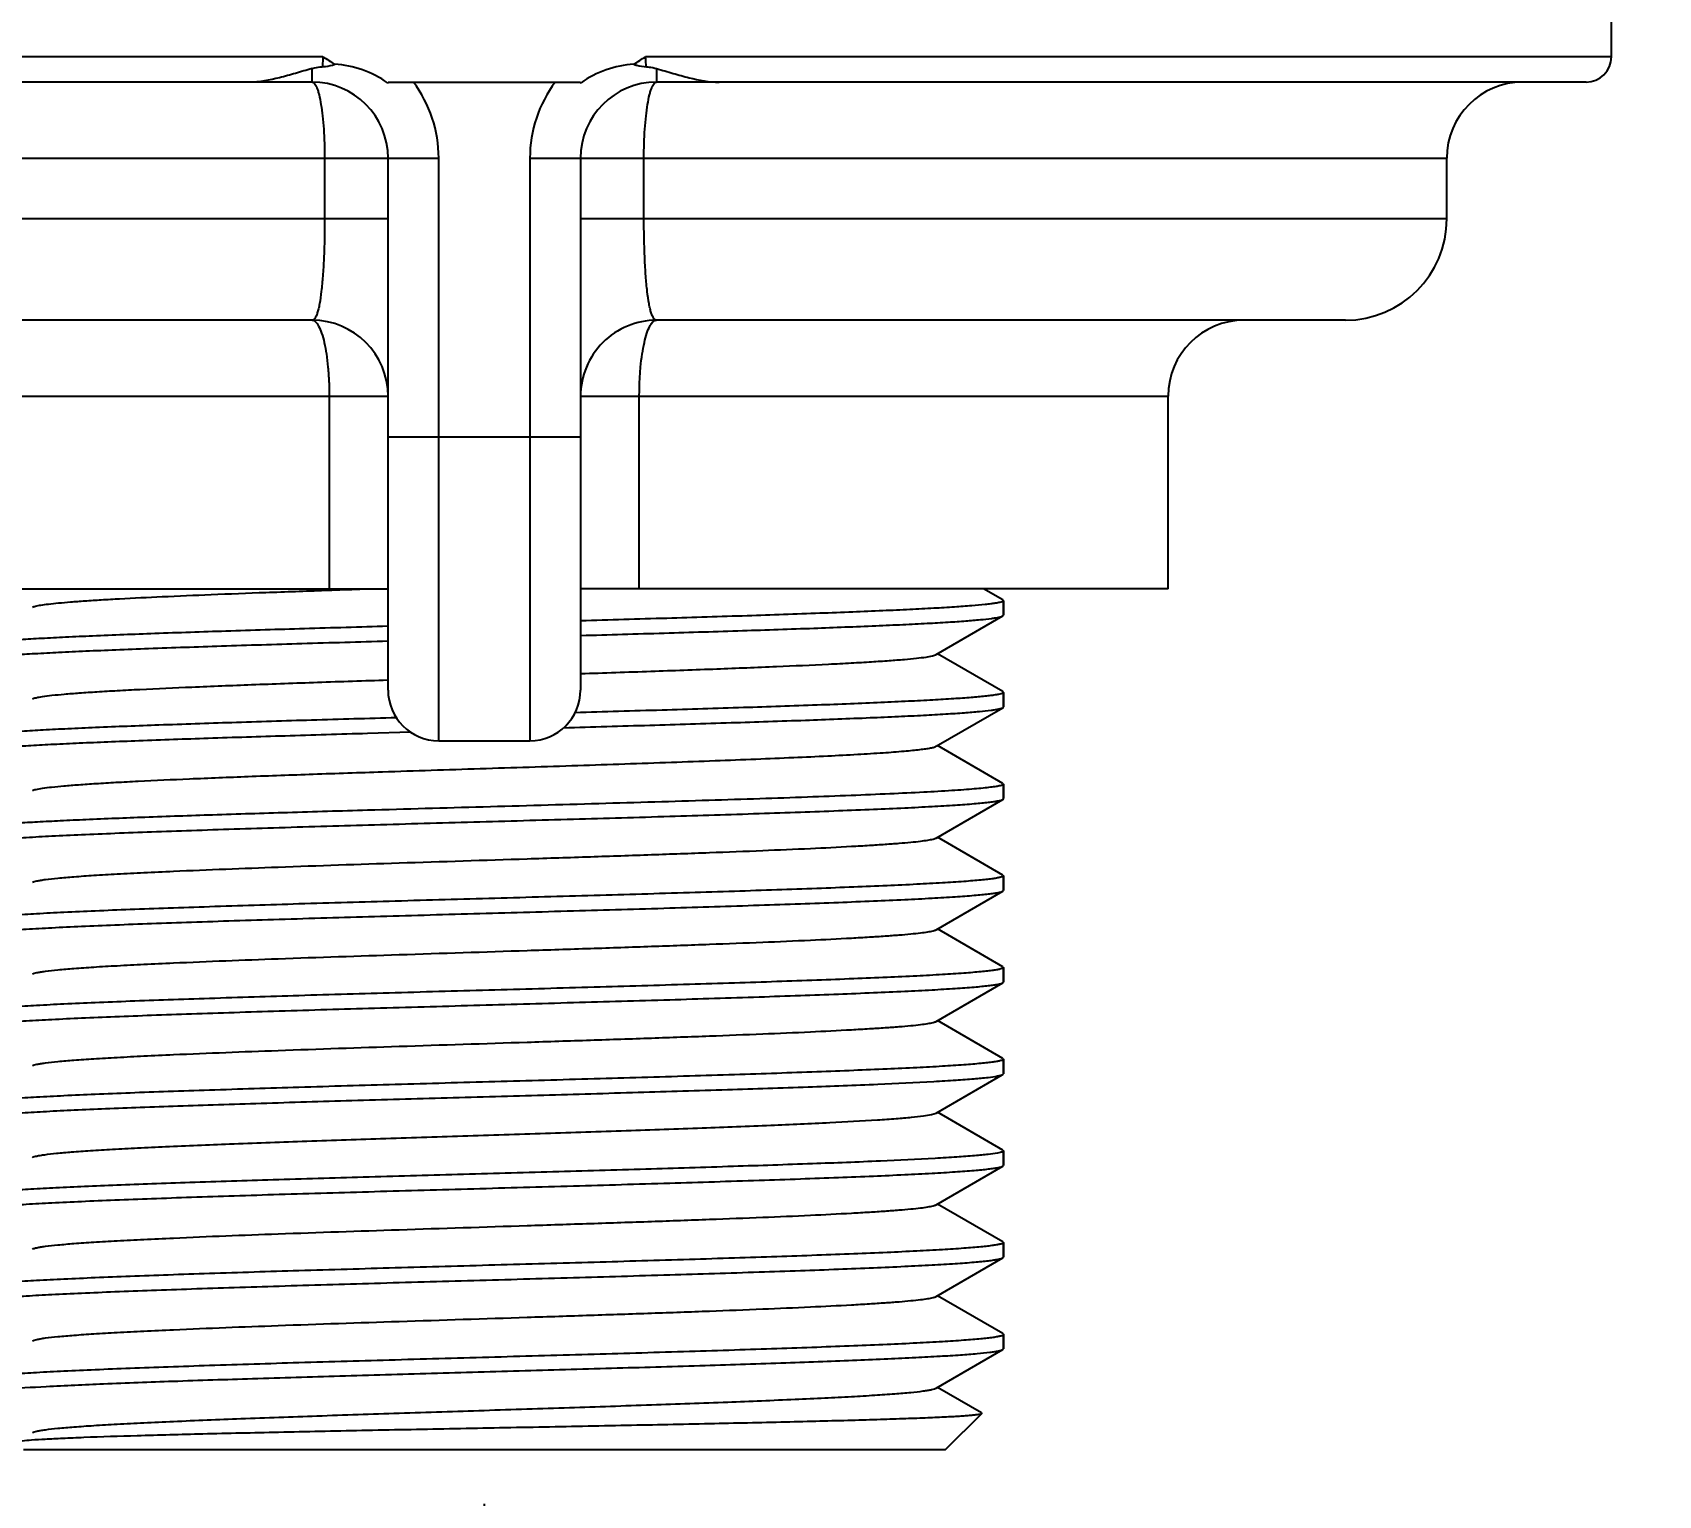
# Model space of a CAD drawing. Header units: millimetres. Extents: x 4053 to 4499, y 27851 to 28303.
# Drawn here: x 4329.87 to 4361.97, y 28057.06 to 28085.93 of the extents above; entities that cross this region are included whole.
import ezdxf

# ---------------------------------------------------------------- set-up
doc = ezdxf.new("R2010")
doc.units = ezdxf.units.MM
doc.styles.get("Standard").update_dxf_attribs({"font": ''})
doc.styles.get('Standard').set_extended_font_data('SimSun')
doc.dimstyles.new('副本 ISO-25-2bei', dxfattribs={"dimscale": 1.7, "dimtxt": 5, "dimasz": 5, "dimexe": 0.5, "dimexo": 0.625, "dimgap": 1, "dimtad": 1, "dimlfac": 0.0393, "dimdsep": 46, "dimtxsty": 'Standard', "dimcen": 2.5, "dimclrd": 1, "dimclre": 1, "dimclrt": 3, "dimadec": 0, "dimazin": 0, "dimtfac": 1, "dimtmove": 0, "dimatfit": 3, "dimfxl": 0, "dimarcsym": 0})

# ---------------------------------------------------------------- blocks, each defined once
blk = doc.blocks.new('*D2')
at = {"color": 1, "lineweight": -2, "transparency": 16777216}
for p, q in [((4338.792, 28056.892), (4338.792, 28034.273)), ((4438.792, 28056.892), (4438.792, 28034.273)), ((4347.292, 28035.123), (4430.292, 28035.123))]:
    blk.add_line(p, q, dxfattribs=at)
at = {"color": 1, "transparency": 16777216}
for points in [[(4347.292, 28036.54), (4347.292, 28033.707), (4338.792, 28035.123)], [(4430.292, 28036.54), (4430.292, 28033.707), (4438.792, 28035.123)]]:
    blk.add_solid(points, dxfattribs=at)
at = {"layer": 'Defpoints', "color": 0, "transparency": 16777216}
for p in [(4338.792, 28057.955), (4438.792, 28057.955), (4438.792, 28035.123)]:
    blk.add_point(p, dxfattribs=at)
at = {"color": 3, "transparency": 16777216, "insert": (4388.792, 28041.073), "char_height": 8.5, "attachment_point": 5, "bg_fill": 3, "box_fill_scale": 1.1, "bg_fill_color": 256, "bg_fill_true_color": 13158600, "bg_fill_transparency": 0}
blk.add_mtext('100', dxfattribs=at)
blk = doc.blocks.new('*D3')
at = {"color": 1, "lineweight": -2, "transparency": 16777216}
for p, q in [((4464.126, 28102.839), (4464.126, 28015.674)), ((4313.454, 28102.195), (4313.454, 28015.674)), ((4321.954, 28016.524), (4455.626, 28016.524))]:
    blk.add_line(p, q, dxfattribs=at)
at = {"color": 1, "transparency": 16777216}
for points in [[(4321.954, 28017.941), (4321.954, 28015.107), (4313.454, 28016.524)], [(4455.626, 28017.941), (4455.626, 28015.107), (4464.126, 28016.524)]]:
    blk.add_solid(points, dxfattribs=at)
at = {"layer": 'Defpoints', "color": 0, "transparency": 16777216}
for p in [(4464.126, 28103.902), (4313.454, 28103.258), (4464.126, 28016.524)]:
    blk.add_point(p, dxfattribs=at)
at = {"color": 3, "transparency": 16777216, "insert": (4388.79, 28022.474), "char_height": 8.5, "attachment_point": 5, "bg_fill": 3, "box_fill_scale": 1.1, "bg_fill_color": 256, "bg_fill_true_color": 13158600, "bg_fill_transparency": 0}
blk.add_mtext('150.7', dxfattribs=at)

msp = doc.modelspace()

# ---------------------------------------------------------------- linework, layer by layer
at = {"color": 7, "linetype": 'Continuous'}
for p, q in [((4361.042, 28085.455), (4361.042, 28087.955)), ((4335.392, 28084.955), (4317.042, 28084.955)), ((4336.892, 28084.955), (4340.692, 28084.955)), ((4336.892, 28084.932), (4336.892, 28084.955)), ((4340.692, 28084.955), (4340.692, 28084.932)), ((4360.542, 28084.955), (4342.192, 28084.955)), ((4336.892, 28072.955), (4336.892, 28083.455)), ((4340.692, 28083.455), (4340.692, 28072.955)), ((4357.792, 28082.255), (4357.792, 28083.455)), ((4335.392, 28080.255), (4321.792, 28080.255)), ((4355.792, 28080.255), (4342.192, 28080.255)), ((4352.292, 28074.955), (4352.292, 28078.755)), ((4325.292, 28074.955), (4336.892, 28074.955)), ((4352.292, 28074.955), (4340.692, 28074.955)), ((4349.03, 28074.733), (4348.646, 28074.955)), ((4335.651, 28074.924), (4335.73, 28074.927)), ((4349.03, 28074.733), (4349.042, 28074.719)), ((4349.042, 28074.719), (4349.041, 28074.717)), ((4349.042, 28074.719), (4349.042, 28074.431)), ((4349.042, 28074.431), (4349.042, 28074.719)), ((4347.71, 28073.654), (4349.03, 28074.417)), ((4349.03, 28074.417), (4349.042, 28074.431)), ((4349.03, 28072.923), (4347.738, 28073.67)), ((4349.03, 28072.923), (4349.042, 28072.909)), ((4349.042, 28072.909), (4349.041, 28072.907)), ((4349.042, 28072.909), (4349.042, 28072.621)), ((4349.042, 28072.621), (4349.042, 28072.909)), ((4347.71, 28071.844), (4349.03, 28072.607)), ((4349.03, 28072.607), (4349.042, 28072.621)), ((4336.486, 28072.103), (4337.337, 28072.127)), ((4337.892, 28071.955), (4339.692, 28071.955)), ((4349.03, 28071.113), (4347.738, 28071.86)), ((4349.03, 28071.113), (4349.042, 28071.099)), ((4349.042, 28071.099), (4349.042, 28070.811)), ((4349.042, 28070.811), (4349.042, 28071.099)), ((4347.71, 28070.034), (4349.03, 28070.797)), ((4349.03, 28070.797), (4349.042, 28070.811)), ((4349.03, 28069.303), (4347.738, 28070.05)), ((4349.03, 28069.303), (4349.042, 28069.289)), ((4349.042, 28069.289), (4349.041, 28069.287)), ((4349.042, 28069.289), (4349.042, 28069.001)), ((4349.042, 28069.001), (4349.042, 28069.289)), ((4347.71, 28068.224), (4349.03, 28068.987)), ((4349.03, 28068.987), (4349.042, 28069.001)), ((4349.03, 28067.493), (4347.738, 28068.24)), ((4349.03, 28067.493), (4349.042, 28067.479)), ((4349.042, 28067.479), (4349.041, 28067.477)), ((4349.042, 28067.479), (4349.042, 28067.191)), ((4349.042, 28067.191), (4349.042, 28067.479)), ((4347.71, 28066.414), (4349.03, 28067.177)), ((4349.03, 28067.177), (4349.042, 28067.191)), ((4349.03, 28065.683), (4347.738, 28066.43)), ((4349.03, 28065.683), (4349.042, 28065.669)), ((4349.042, 28065.669), (4349.041, 28065.667)), ((4349.042, 28065.669), (4349.042, 28065.381)), ((4349.042, 28065.381), (4349.042, 28065.669)), ((4347.71, 28064.604), (4348.938, 28065.314)), ((4348.938, 28065.314), (4349.03, 28065.367)), ((4349.03, 28065.367), (4349.042, 28065.381)), ((4347.622, 28064.576), (4347.71, 28064.604)), ((4349.03, 28063.873), (4347.738, 28064.62)), ((4349.03, 28063.873), (4349.042, 28063.859)), ((4349.042, 28063.859), (4349.042, 28063.571)), ((4349.042, 28063.571), (4349.042, 28063.859)), ((4347.71, 28062.794), (4349.03, 28063.557)), ((4349.03, 28063.557), (4349.042, 28063.571)), ((4349.03, 28062.063), (4347.738, 28062.81)), ((4349.03, 28062.063), (4349.042, 28062.049)), ((4349.042, 28062.049), (4349.041, 28062.047)), ((4349.042, 28062.049), (4349.042, 28061.761)), ((4349.042, 28061.761), (4349.042, 28062.049)), ((4347.71, 28060.984), (4349.03, 28061.747)), ((4349.03, 28061.747), (4349.042, 28061.761)), ((4349.03, 28060.253), (4347.738, 28061)), ((4349.03, 28060.253), (4349.042, 28060.239)), ((4349.041, 28060.237), (4349.042, 28060.239)), ((4349.042, 28060.239), (4349.042, 28059.951)), ((4349.042, 28059.951), (4349.042, 28060.239)), ((4347.71, 28059.174), (4349.03, 28059.937)), ((4349.03, 28059.937), (4349.042, 28059.951)), ((4348.61, 28058.686), (4347.738, 28059.19)), ((4348.613, 28058.677), (4347.892, 28057.955)), ((4347.892, 28057.955), (4348.613, 28058.677)), ((4348.61, 28058.686), (4348.613, 28058.677)), ((4347.892, 28057.955), (4329.692, 28057.955))]:
    msp.add_line(p, q, dxfattribs=at)
at = {"color": 9, "linetype": 'Continuous'}
for p, q in [((4335.607, 28085.455), (4316.542, 28085.455)), ((4335.392, 28084.955), (4335.392, 28085.222)), ((4361.042, 28085.455), (4341.977, 28085.455)), ((4342.192, 28085.222), (4342.192, 28084.955)), ((4319.792, 28083.455), (4337.892, 28083.455)), ((4335.64, 28083.455), (4335.64, 28082.255)), ((4337.892, 28071.955), (4337.892, 28083.455)), ((4339.692, 28083.455), (4357.792, 28083.455)), ((4339.692, 28083.455), (4339.692, 28071.955)), ((4341.943, 28082.255), (4341.943, 28083.455)), ((4336.892, 28082.255), (4319.792, 28082.255)), ((4357.792, 28082.255), (4340.692, 28082.255)), ((4325.292, 28078.755), (4336.892, 28078.755)), ((4335.732, 28078.755), (4335.732, 28074.955)), ((4340.692, 28078.755), (4352.292, 28078.755)), ((4341.852, 28074.955), (4341.852, 28078.755)), ((4336.892, 28077.955), (4340.692, 28077.955))]:
    msp.add_line(p, q, dxfattribs=at)
at = {"color": 7, "linetype": 'Continuous'}
for centre, radius, start, end in [((4360.542, 28085.455), 0.5, 270, 0), ((4335.392, 28083.455), 1.5, 360, 90), ((4335.768, 28083.395), 1.904, 53.8189, 54.1708), ((4342.192, 28083.455), 1.5, 90, 180), ((4341.816, 28083.395), 1.904, 125.8292, 126.1811), ((4359.292, 28083.455), 1.5, 90, 180), ((4355.792, 28082.255), 2, 270, 0), ((4335.392, 28078.755), 1.5, 0, 90), ((4342.192, 28078.755), 1.5, 90, 180.0008), ((4353.792, 28078.755), 1.5, 90, 180), ((4337.892, 28072.955), 1, 180, 270), ((4339.692, 28072.955), 1, 270, 0)]:
    msp.add_arc(centre, radius, start, end, dxfattribs=at)
at = {"color": 9, "linetype": 'Continuous'}
for centre, start, end in [((4335.392, 28083.455), 0, 36.8699), ((4342.192, 28083.455), 143.1301, 180)]:
    msp.add_arc(centre, 2.5, start, end, dxfattribs=at)
at = {"color": 7, "linetype": 'Continuous'}
for points, knots in [([(4335.392, 28085.222), (4335.282, 28085.191), (4335.068, 28085.128), (4334.662, 28085.014), (4334.354, 28084.955), (4334.155, 28084.955)], [0, 0, 0, 0, 0.269814, 0.528094, 1, 1, 1, 1]), ([(4335.392, 28085.222), (4335.408, 28085.227), (4335.473, 28085.244), (4335.54, 28085.254), (4335.59, 28085.258)], [0, 0, 0, 0, 0.247624, 1, 1, 1, 1]), ([(4335.59, 28085.258), (4335.612, 28085.26), (4335.696, 28085.269), (4335.781, 28085.285), (4335.84, 28085.306)], [0, 0, 0, 0, 0.255833, 1, 1, 1, 1]), ([(4336.882, 28084.939), (4336.731, 28085.048), (4336.396, 28085.222), (4336.026, 28085.295), (4335.84, 28085.306)], [0, 0, 0, 0, 0.500786, 1, 1, 1, 1]), ([(4341.743, 28085.306), (4341.558, 28085.295), (4341.187, 28085.222), (4340.852, 28085.048), (4340.701, 28084.939)], [0, 0, 0, 0, 0.499214, 1, 1, 1, 1]), ([(4341.743, 28085.306), (4341.763, 28085.299), (4341.844, 28085.275), (4341.929, 28085.264), (4341.993, 28085.258)], [0, 0, 0, 0, 0.244457, 1, 1, 1, 1]), ([(4341.993, 28085.258), (4342.01, 28085.257), (4342.077, 28085.25), (4342.143, 28085.236), (4342.192, 28085.222)], [0, 0, 0, 0, 0.252302, 1, 1, 1, 1]), ([(4342.192, 28085.222), (4342.301, 28085.191), (4342.516, 28085.128), (4342.922, 28085.014), (4343.229, 28084.955), (4343.429, 28084.955)], [0, 0, 0, 0, 0.269814, 0.528094, 1, 1, 1, 1]), ([(4335.73, 28074.927), (4335.799, 28074.929), (4336.078, 28074.939), (4336.358, 28074.948), (4336.568, 28074.955)], [0, 0, 0, 0, 0.247073, 1, 1, 1, 1]), ([(4329.873, 28074.591), (4329.881, 28074.595), (4329.9, 28074.603), (4329.955, 28074.618), (4330.052, 28074.636), (4330.203, 28074.656), (4330.399, 28074.676), (4330.639, 28074.697), (4330.92, 28074.717), (4331.243, 28074.738), (4331.751, 28074.767), (4332.474, 28074.802), (4333.436, 28074.843), (4334.51, 28074.884), (4335.26, 28074.91), (4335.651, 28074.924)], [0, 0, 0, 0, 0.004486, 0.010855, 0.029403, 0.055731, 0.089743, 0.131296, 0.180173, 0.236135, 0.298893, 0.443462, 0.610887, 0.797694, 1, 1, 1, 1]), ([(4349.041, 28074.717), (4349.04, 28074.711), (4349.023, 28074.701), (4348.992, 28074.69), (4348.94, 28074.678), (4348.871, 28074.666), (4348.782, 28074.654), (4348.628, 28074.636), (4348.391, 28074.615), (4348.052, 28074.591), (4347.646, 28074.567), (4347.174, 28074.542), (4346.64, 28074.518), (4346.048, 28074.493), (4345.156, 28074.459), (4343.932, 28074.417), (4342.358, 28074.369), (4341.263, 28074.337), (4340.698, 28074.321)], [0, 0, 0, 0, 0.002139, 0.006223, 0.012461, 0.020898, 0.031539, 0.04437, 0.076529, 0.117167, 0.165989, 0.222645, 0.286716, 0.357735, 0.435178, 0.607013, 0.797155, 1, 1, 1, 1]), ([(4340.698, 28074.032), (4341.247, 28074.048), (4342.311, 28074.079), (4343.845, 28074.126), (4345.238, 28074.173), (4346.293, 28074.214), (4347.038, 28074.247), (4347.513, 28074.271), (4347.928, 28074.294), (4348.279, 28074.318), (4348.564, 28074.341), (4348.76, 28074.362), (4348.882, 28074.379), (4348.947, 28074.391), (4348.995, 28074.402), (4349.02, 28074.411), (4349.03, 28074.417)], [0, 0, 0, 0, 0.197362, 0.382903, 0.551476, 0.698399, 0.762444, 0.819604, 0.869488, 0.911751, 0.946109, 0.972336, 0.982354, 0.990293, 0.996159, 1, 1, 1, 1]), ([(4336.886, 28074.213), (4336.337, 28074.197), (4335.272, 28074.166), (4333.739, 28074.119), (4332.346, 28074.072), (4331.29, 28074.031), (4330.545, 28073.998), (4330.07, 28073.974), (4329.655, 28073.95), (4329.304, 28073.927), (4329.019, 28073.903), (4328.824, 28073.883), (4328.702, 28073.866), (4328.637, 28073.854), (4328.589, 28073.843), (4328.563, 28073.834), (4328.554, 28073.828)], [0, 0, 0, 0, 0.197362, 0.382901, 0.551472, 0.698397, 0.762442, 0.819603, 0.869487, 0.91175, 0.946109, 0.972336, 0.982354, 0.990293, 0.996159, 1, 1, 1, 1]), ([(4328.542, 28073.528), (4328.544, 28073.534), (4328.56, 28073.544), (4328.592, 28073.555), (4328.644, 28073.567), (4328.713, 28073.579), (4328.801, 28073.591), (4328.955, 28073.609), (4329.193, 28073.63), (4329.531, 28073.654), (4329.938, 28073.678), (4330.41, 28073.703), (4330.943, 28073.727), (4331.535, 28073.752), (4332.428, 28073.786), (4333.652, 28073.828), (4335.225, 28073.876), (4336.32, 28073.908), (4336.886, 28073.924)], [0, 0, 0, 0, 0.002139, 0.006223, 0.012461, 0.020898, 0.031539, 0.044371, 0.076529, 0.117167, 0.165988, 0.222643, 0.286714, 0.357734, 0.435179, 0.607016, 0.797157, 1, 1, 1, 1]), ([(4340.693, 28073.279), (4341.156, 28073.295), (4342.052, 28073.325), (4343.341, 28073.371), (4344.511, 28073.417), (4345.396, 28073.456), (4346.021, 28073.489), (4346.42, 28073.512), (4346.769, 28073.535), (4347.066, 28073.558), (4347.308, 28073.581), (4347.493, 28073.603), (4347.613, 28073.623), (4347.678, 28073.64), (4347.702, 28073.649), (4347.71, 28073.654)], [0, 0, 0, 0, 0.197411, 0.382496, 0.550385, 0.696661, 0.760469, 0.817483, 0.867336, 0.909698, 0.944309, 0.970949, 0.9895, 0.995738, 1, 1, 1, 1]), ([(4329.873, 28072.781), (4329.882, 28072.786), (4329.905, 28072.795), (4329.971, 28072.812), (4330.09, 28072.832), (4330.275, 28072.854), (4330.517, 28072.877), (4330.813, 28072.9), (4331.162, 28072.923), (4331.561, 28072.946), (4332.186, 28072.979), (4333.07, 28073.018), (4334.239, 28073.064), (4335.527, 28073.11), (4336.422, 28073.14), (4336.885, 28073.155)], [0, 0, 0, 0, 0.004265, 0.010507, 0.029052, 0.055695, 0.090299, 0.132659, 0.182505, 0.239515, 0.303319, 0.449587, 0.617474, 0.802567, 1, 1, 1, 1]), ([(4349.041, 28072.907), (4349.04, 28072.901), (4349.023, 28072.891), (4348.991, 28072.88), (4348.938, 28072.868), (4348.868, 28072.856), (4348.778, 28072.843), (4348.622, 28072.826), (4348.38, 28072.804), (4348.037, 28072.78), (4347.624, 28072.755), (4347.145, 28072.731), (4346.603, 28072.706), (4346.002, 28072.681), (4345.098, 28072.647), (4343.858, 28072.605), (4342.265, 28072.556), (4341.157, 28072.524), (4340.586, 28072.507)], [0, 0, 0, 0, 0.002134, 0.006222, 0.012472, 0.020926, 0.031591, 0.044451, 0.076682, 0.117408, 0.166327, 0.223082, 0.287249, 0.358351, 0.435855, 0.607706, 0.79765, 1, 1, 1, 1]), ([(4337.056, 28072.408), (4336.498, 28072.392), (4335.414, 28072.361), (4333.852, 28072.313), (4332.43, 28072.265), (4331.352, 28072.224), (4330.591, 28072.19), (4330.104, 28072.166), (4329.68, 28072.142), (4329.321, 28072.118), (4329.029, 28072.094), (4328.829, 28072.074), (4328.705, 28072.056), (4328.638, 28072.044), (4328.59, 28072.033), (4328.563, 28072.024), (4328.554, 28072.018)], [0, 0, 0, 0, 0.196688, 0.381973, 0.550586, 0.697725, 0.761908, 0.819209, 0.869227, 0.911606, 0.946055, 0.972339, 0.982373, 0.990316, 0.996176, 1, 1, 1, 1]), ([(4340.357, 28072.212), (4340.924, 28072.228), (4342.027, 28072.26), (4343.618, 28072.309), (4345.068, 28072.357), (4346.169, 28072.399), (4346.947, 28072.433), (4347.444, 28072.457), (4347.878, 28072.481), (4348.246, 28072.506), (4348.544, 28072.53), (4348.748, 28072.55), (4348.876, 28072.568), (4348.944, 28072.58), (4348.993, 28072.592), (4349.02, 28072.601), (4349.03, 28072.607)], [0, 0, 0, 0, 0.196006, 0.381028, 0.54968, 0.697035, 0.761359, 0.818802, 0.868956, 0.911453, 0.945995, 0.972339, 0.982388, 0.990337, 0.996192, 1, 1, 1, 1]), ([(4328.542, 28071.718), (4328.544, 28071.723), (4328.559, 28071.734), (4328.589, 28071.744), (4328.638, 28071.756), (4328.704, 28071.767), (4328.787, 28071.779), (4328.932, 28071.796), (4329.157, 28071.817), (4329.477, 28071.84), (4329.861, 28071.864), (4330.308, 28071.888), (4330.814, 28071.912), (4331.375, 28071.935), (4332.223, 28071.968), (4333.39, 28072.009), (4334.894, 28072.056), (4335.943, 28072.087), (4336.486, 28072.103)], [0, 0, 0, 0, 0.002159, 0.006232, 0.012435, 0.020814, 0.031374, 0.044105, 0.076014, 0.116345, 0.16483, 0.221133, 0.284872, 0.355601, 0.432834, 0.604617, 0.795435, 1, 1, 1, 1]), ([(4336.782, 28071.342), (4337.425, 28071.363), (4338.711, 28071.405), (4340.612, 28071.466), (4342.158, 28071.518), (4343.329, 28071.561), (4344.134, 28071.592), (4344.875, 28071.623), (4345.545, 28071.654), (4346.134, 28071.685), (4346.637, 28071.715), (4346.998, 28071.742), (4347.24, 28071.764), (4347.384, 28071.78), (4347.502, 28071.795), (4347.595, 28071.81), (4347.662, 28071.825), (4347.698, 28071.837), (4347.71, 28071.844)], [0, 0, 0, 0, 0.176211, 0.352758, 0.521341, 0.600129, 0.673995, 0.742062, 0.803528, 0.85767, 0.903849, 0.941529, 0.957041, 0.970279, 0.981204, 0.989794, 0.996047, 1, 1, 1, 1]), ([(4329.873, 28070.971), (4329.882, 28070.976), (4329.905, 28070.985), (4329.969, 28071.002), (4330.087, 28071.021), (4330.269, 28071.044), (4330.507, 28071.066), (4330.798, 28071.089), (4331.141, 28071.112), (4331.534, 28071.135), (4332.149, 28071.167), (4333.02, 28071.206), (4334.171, 28071.252), (4335.442, 28071.297), (4336.326, 28071.327), (4336.782, 28071.342)], [0, 0, 0, 0, 0.004278, 0.010524, 0.029068, 0.055674, 0.090226, 0.13251, 0.182272, 0.239189, 0.302901, 0.449026, 0.616876, 0.802137, 1, 1, 1, 1]), ([(4349.042, 28071.099), (4349.042, 28071.092), (4349.015, 28071.076), (4348.969, 28071.064), (4348.886, 28071.048), (4348.774, 28071.033), (4348.63, 28071.017), (4348.455, 28071.001), (4348.249, 28070.985), (4347.917, 28070.962), (4347.43, 28070.935), (4346.766, 28070.903), (4346.001, 28070.871), (4345.146, 28070.839), (4344.21, 28070.807), (4343.206, 28070.775), (4342.146, 28070.743), (4340.661, 28070.699), (4338.77, 28070.646), (4337.247, 28070.603), (4336.486, 28070.581)], [0, 0, 0, 0, 0.001819, 0.005881, 0.012416, 0.021452, 0.032973, 0.046951, 0.063349, 0.082114, 0.126512, 0.179593, 0.240697, 0.309056, 0.383807, 0.464011, 0.548655, 0.636676, 0.818377, 1, 1, 1, 1]), ([(4328.542, 28069.908), (4328.544, 28069.915), (4328.565, 28069.926), (4328.604, 28069.938), (4328.668, 28069.952), (4328.755, 28069.965), (4328.865, 28069.979), (4328.998, 28069.992), (4329.154, 28070.006), (4329.406, 28070.025), (4329.775, 28070.049), (4330.279, 28070.076), (4330.863, 28070.104), (4331.521, 28070.131), (4332.245, 28070.159), (4333.031, 28070.186), (4333.87, 28070.214), (4335.073, 28070.252), (4336.649, 28070.298), (4338.585, 28070.352), (4340.528, 28070.407), (4342.407, 28070.461), (4343.901, 28070.508), (4345.012, 28070.546), (4345.763, 28070.573), (4346.45, 28070.601), (4347.066, 28070.628), (4347.604, 28070.655), (4348.061, 28070.683), (4348.389, 28070.706), (4348.607, 28070.726), (4348.737, 28070.74), (4348.843, 28070.753), (4348.927, 28070.767), (4348.986, 28070.78), (4349.018, 28070.79), (4349.03, 28070.797)], [0, 0, 0, 0, 0.001023, 0.003065, 0.006217, 0.010498, 0.015905, 0.022429, 0.030057, 0.038774, 0.059391, 0.084095, 0.112658, 0.144817, 0.180276, 0.218704, 0.259747, 0.303021, 0.394645, 0.490186, 0.586106, 0.678851, 0.764991, 0.804573, 0.841334, 0.87493, 0.905053, 0.931423, 0.953799, 0.971977, 0.979439, 0.985794, 0.991031, 0.995141, 0.998123, 1, 1, 1, 1]), ([(4336.486, 28070.581), (4335.959, 28070.566), (4334.94, 28070.536), (4333.475, 28070.49), (4332.149, 28070.445), (4331.146, 28070.405), (4330.44, 28070.373), (4329.99, 28070.35), (4329.597, 28070.327), (4329.265, 28070.304), (4328.995, 28070.281), (4328.81, 28070.261), (4328.695, 28070.245), (4328.633, 28070.233), (4328.587, 28070.222), (4328.563, 28070.213), (4328.554, 28070.208)], [0, 0, 0, 0, 0.198902, 0.385017, 0.553495, 0.699923, 0.763652, 0.820488, 0.870067, 0.912064, 0.946218, 0.972316, 0.982302, 0.990234, 0.996117, 1, 1, 1, 1]), ([(4329.873, 28069.161), (4329.884, 28069.167), (4329.913, 28069.177), (4329.966, 28069.19), (4330.04, 28069.203), (4330.176, 28069.223), (4330.395, 28069.246), (4330.713, 28069.273), (4331.104, 28069.3), (4331.564, 28069.326), (4332.088, 28069.353), (4333.147, 28069.402), (4334.828, 28069.467), (4337.155, 28069.545), (4339.211, 28069.611), (4340.872, 28069.665), (4342.072, 28069.705), (4343.206, 28069.746), (4344.251, 28069.786), (4345.186, 28069.826), (4345.888, 28069.861), (4346.381, 28069.89), (4346.694, 28069.91), (4346.967, 28069.93), (4347.199, 28069.95), (4347.389, 28069.97), (4347.536, 28069.99), (4347.631, 28070.007), (4347.684, 28070.022), (4347.703, 28070.03), (4347.71, 28070.034)], [0, 0, 0, 0, 0.002028, 0.005117, 0.009287, 0.014542, 0.02827, 0.046201, 0.068181, 0.09402, 0.123487, 0.156322, 0.27196, 0.405853, 0.547284, 0.617286, 0.68493, 0.748853, 0.80777, 0.860498, 0.905979, 0.925712, 0.943303, 0.958667, 0.97173, 0.982426, 0.990713, 0.996561, 0.998575, 1, 1, 1, 1]), ([(4349.041, 28069.287), (4349.04, 28069.28), (4349.018, 28069.269), (4348.98, 28069.257), (4348.915, 28069.243), (4348.829, 28069.23), (4348.718, 28069.216), (4348.585, 28069.203), (4348.43, 28069.189), (4348.178, 28069.169), (4347.809, 28069.146), (4347.304, 28069.118), (4346.72, 28069.091), (4346.063, 28069.064), (4345.338, 28069.036), (4344.552, 28069.008), (4343.713, 28068.981), (4342.51, 28068.943), (4340.934, 28068.897), (4338.999, 28068.843), (4337.055, 28068.788), (4335.176, 28068.734), (4333.683, 28068.687), (4332.572, 28068.649), (4331.82, 28068.622), (4331.133, 28068.594), (4330.518, 28068.567), (4329.979, 28068.539), (4329.522, 28068.512), (4329.194, 28068.488), (4328.976, 28068.469), (4328.847, 28068.455), (4328.74, 28068.442), (4328.657, 28068.428), (4328.597, 28068.415), (4328.565, 28068.405), (4328.554, 28068.398)], [0, 0, 0, 0, 0.001023, 0.003065, 0.006217, 0.010498, 0.015905, 0.022429, 0.030057, 0.038774, 0.059391, 0.084095, 0.112657, 0.144817, 0.180275, 0.218703, 0.259746, 0.303021, 0.394645, 0.490187, 0.586107, 0.678851, 0.764991, 0.804573, 0.841334, 0.87493, 0.905053, 0.931424, 0.9538, 0.971978, 0.979439, 0.985794, 0.991031, 0.995141, 0.998123, 1, 1, 1, 1]), ([(4328.542, 28068.098), (4328.544, 28068.105), (4328.565, 28068.116), (4328.604, 28068.128), (4328.668, 28068.142), (4328.755, 28068.155), (4328.865, 28068.169), (4328.998, 28068.182), (4329.154, 28068.196), (4329.406, 28068.215), (4329.775, 28068.239), (4330.279, 28068.266), (4330.863, 28068.294), (4331.521, 28068.321), (4332.245, 28068.349), (4333.031, 28068.376), (4333.87, 28068.404), (4335.073, 28068.442), (4336.649, 28068.488), (4338.585, 28068.542), (4340.528, 28068.597), (4342.407, 28068.651), (4343.901, 28068.698), (4345.012, 28068.736), (4345.763, 28068.763), (4346.45, 28068.791), (4347.066, 28068.818), (4347.604, 28068.845), (4348.061, 28068.873), (4348.389, 28068.896), (4348.607, 28068.916), (4348.737, 28068.93), (4348.843, 28068.943), (4348.927, 28068.957), (4348.986, 28068.97), (4349.018, 28068.98), (4349.03, 28068.987)], [0, 0, 0, 0, 0.001023, 0.003065, 0.006217, 0.010498, 0.015905, 0.022429, 0.030057, 0.038774, 0.05939, 0.084095, 0.112657, 0.144817, 0.180275, 0.218703, 0.259746, 0.303021, 0.394645, 0.490186, 0.586106, 0.678851, 0.764991, 0.804573, 0.841334, 0.87493, 0.905053, 0.931424, 0.953799, 0.971977, 0.979439, 0.985794, 0.991031, 0.995141, 0.998123, 1, 1, 1, 1]), ([(4329.873, 28067.351), (4329.884, 28067.357), (4329.913, 28067.367), (4329.966, 28067.38), (4330.04, 28067.393), (4330.176, 28067.413), (4330.395, 28067.436), (4330.713, 28067.463), (4331.104, 28067.49), (4331.564, 28067.516), (4332.088, 28067.543), (4333.147, 28067.592), (4334.828, 28067.657), (4337.155, 28067.735), (4339.211, 28067.801), (4340.872, 28067.855), (4342.072, 28067.895), (4343.206, 28067.936), (4344.251, 28067.976), (4345.186, 28068.016), (4345.888, 28068.051), (4346.381, 28068.08), (4346.694, 28068.1), (4346.967, 28068.12), (4347.199, 28068.14), (4347.389, 28068.16), (4347.536, 28068.18), (4347.631, 28068.197), (4347.684, 28068.212), (4347.703, 28068.22), (4347.71, 28068.224)], [0, 0, 0, 0, 0.002027, 0.005117, 0.009288, 0.014541, 0.028271, 0.0462, 0.068182, 0.094019, 0.123487, 0.156321, 0.27196, 0.405853, 0.547284, 0.617287, 0.684929, 0.748852, 0.80777, 0.860498, 0.90598, 0.925711, 0.943304, 0.958667, 0.971729, 0.982427, 0.990712, 0.996562, 0.998576, 1, 1, 1, 1]), ([(4349.041, 28067.477), (4349.04, 28067.47), (4349.018, 28067.459), (4348.98, 28067.447), (4348.915, 28067.433), (4348.829, 28067.42), (4348.718, 28067.406), (4348.585, 28067.393), (4348.43, 28067.379), (4348.178, 28067.359), (4347.809, 28067.336), (4347.304, 28067.308), (4346.72, 28067.281), (4346.063, 28067.254), (4345.338, 28067.226), (4344.552, 28067.198), (4343.713, 28067.171), (4342.51, 28067.133), (4340.934, 28067.087), (4338.999, 28067.033), (4337.055, 28066.978), (4335.176, 28066.924), (4333.683, 28066.877), (4332.572, 28066.839), (4331.82, 28066.812), (4331.133, 28066.784), (4330.518, 28066.757), (4329.979, 28066.729), (4329.522, 28066.702), (4329.194, 28066.678), (4328.976, 28066.659), (4328.847, 28066.645), (4328.74, 28066.632), (4328.657, 28066.618), (4328.597, 28066.605), (4328.565, 28066.595), (4328.554, 28066.588)], [0, 0, 0, 0, 0.001023, 0.003065, 0.006217, 0.010498, 0.015905, 0.022429, 0.030057, 0.038774, 0.05939, 0.084094, 0.112657, 0.144816, 0.180275, 0.218703, 0.259746, 0.303021, 0.394645, 0.490187, 0.586106, 0.678851, 0.764991, 0.804573, 0.841334, 0.87493, 0.905053, 0.931424, 0.9538, 0.971978, 0.979439, 0.985794, 0.991031, 0.995141, 0.998123, 1, 1, 1, 1]), ([(4328.542, 28066.288), (4328.544, 28066.295), (4328.565, 28066.306), (4328.604, 28066.318), (4328.668, 28066.332), (4328.755, 28066.345), (4328.865, 28066.359), (4328.998, 28066.372), (4329.154, 28066.386), (4329.406, 28066.405), (4329.775, 28066.429), (4330.279, 28066.456), (4330.863, 28066.484), (4331.521, 28066.511), (4332.245, 28066.539), (4333.031, 28066.566), (4333.87, 28066.594), (4335.073, 28066.632), (4336.649, 28066.678), (4338.585, 28066.732), (4340.528, 28066.787), (4342.407, 28066.841), (4343.901, 28066.888), (4345.012, 28066.926), (4345.763, 28066.953), (4346.45, 28066.981), (4347.066, 28067.008), (4347.604, 28067.035), (4348.061, 28067.063), (4348.389, 28067.086), (4348.607, 28067.106), (4348.737, 28067.12), (4348.843, 28067.133), (4348.927, 28067.147), (4348.986, 28067.16), (4349.018, 28067.17), (4349.03, 28067.177)], [0, 0, 0, 0, 0.001023, 0.003065, 0.006217, 0.010498, 0.015905, 0.022429, 0.030057, 0.038774, 0.05939, 0.084095, 0.112657, 0.144816, 0.180275, 0.218703, 0.259746, 0.303021, 0.394645, 0.490187, 0.586106, 0.678851, 0.764991, 0.804573, 0.841334, 0.87493, 0.905053, 0.931424, 0.9538, 0.971978, 0.979439, 0.985794, 0.991031, 0.995141, 0.998123, 1, 1, 1, 1]), ([(4329.873, 28065.541), (4329.884, 28065.547), (4329.913, 28065.557), (4329.966, 28065.57), (4330.04, 28065.583), (4330.176, 28065.603), (4330.395, 28065.626), (4330.713, 28065.653), (4331.104, 28065.68), (4331.564, 28065.706), (4332.088, 28065.733), (4333.147, 28065.782), (4334.828, 28065.847), (4337.155, 28065.925), (4339.211, 28065.991), (4340.872, 28066.045), (4342.072, 28066.085), (4343.206, 28066.126), (4344.251, 28066.166), (4345.186, 28066.206), (4345.888, 28066.241), (4346.381, 28066.27), (4346.694, 28066.29), (4346.967, 28066.31), (4347.199, 28066.33), (4347.389, 28066.35), (4347.536, 28066.37), (4347.631, 28066.387), (4347.684, 28066.402), (4347.703, 28066.41), (4347.71, 28066.414)], [0, 0, 0, 0, 0.002028, 0.005115, 0.009287, 0.014542, 0.028269, 0.046201, 0.068181, 0.09402, 0.123487, 0.156321, 0.271959, 0.405852, 0.547284, 0.617286, 0.684929, 0.748852, 0.80777, 0.860498, 0.905978, 0.925711, 0.943302, 0.958667, 0.971728, 0.982425, 0.990712, 0.99656, 0.998575, 1, 1, 1, 1]), ([(4349.041, 28065.667), (4349.04, 28065.66), (4349.018, 28065.649), (4348.98, 28065.637), (4348.915, 28065.623), (4348.829, 28065.61), (4348.718, 28065.596), (4348.585, 28065.583), (4348.43, 28065.569), (4348.178, 28065.549), (4347.809, 28065.526), (4347.304, 28065.498), (4346.72, 28065.471), (4346.063, 28065.444), (4345.338, 28065.416), (4344.552, 28065.388), (4343.713, 28065.361), (4342.51, 28065.323), (4340.934, 28065.277), (4338.999, 28065.223), (4337.055, 28065.168), (4335.176, 28065.114), (4333.683, 28065.067), (4332.572, 28065.029), (4331.82, 28065.002), (4331.133, 28064.974), (4330.518, 28064.947), (4329.979, 28064.919), (4329.522, 28064.892), (4329.194, 28064.868), (4328.976, 28064.849), (4328.847, 28064.835), (4328.74, 28064.822), (4328.657, 28064.808), (4328.597, 28064.795), (4328.565, 28064.785), (4328.554, 28064.778)], [0, 0, 0, 0, 0.001023, 0.003065, 0.006217, 0.010498, 0.015905, 0.022429, 0.030057, 0.038774, 0.059391, 0.084095, 0.112657, 0.144817, 0.180275, 0.218704, 0.259747, 0.303021, 0.394645, 0.490186, 0.586106, 0.678851, 0.764991, 0.804573, 0.841334, 0.87493, 0.905053, 0.931424, 0.953799, 0.971977, 0.979439, 0.985794, 0.991031, 0.995141, 0.998123, 1, 1, 1, 1]), ([(4328.542, 28064.478), (4328.544, 28064.484), (4328.563, 28064.496), (4328.6, 28064.507), (4328.66, 28064.52), (4328.741, 28064.533), (4328.844, 28064.546), (4329.025, 28064.565), (4329.302, 28064.588), (4329.697, 28064.614), (4330.171, 28064.641), (4330.719, 28064.667), (4331.337, 28064.694), (4332.02, 28064.721), (4332.762, 28064.747), (4333.557, 28064.774), (4334.7, 28064.81), (4336.205, 28064.855), (4338.065, 28064.908), (4339.951, 28064.961), (4341.796, 28065.013), (4343.537, 28065.066), (4345.114, 28065.118), (4346.472, 28065.17), (4347.444, 28065.216), (4348.078, 28065.254), (4348.435, 28065.28), (4348.709, 28065.306), (4348.863, 28065.325), (4348.925, 28065.337)], [0, 0, 0, 0, 0.00098, 0.002912, 0.005885, 0.009918, 0.01501, 0.021153, 0.036546, 0.055974, 0.079273, 0.106244, 0.136656, 0.170243, 0.206719, 0.245763, 0.28704, 0.374837, 0.467075, 0.56056, 0.652052, 0.73839, 0.816584, 0.883927, 0.938092, 0.959631, 0.977219, 0.990711, 1, 1, 1, 1]), ([(4348.925, 28065.337), (4348.947, 28065.341), (4348.982, 28065.349), (4349.018, 28065.36), (4349.03, 28065.367)], [0, 0, 0, 0, 0.617967, 1, 1, 1, 1]), ([(4329.873, 28063.731), (4329.883, 28063.737), (4329.911, 28063.747), (4329.962, 28063.759), (4330.032, 28063.772), (4330.161, 28063.791), (4330.367, 28063.814), (4330.668, 28063.839), (4331.036, 28063.865), (4331.47, 28063.891), (4331.966, 28063.917), (4332.737, 28063.954), (4333.819, 28063.998), (4335.234, 28064.05), (4336.768, 28064.102), (4338.37, 28064.154), (4339.986, 28064.206), (4341.563, 28064.258), (4343.046, 28064.31), (4344.386, 28064.361), (4345.539, 28064.412), (4346.364, 28064.457), (4346.902, 28064.495), (4347.205, 28064.52), (4347.438, 28064.546), (4347.569, 28064.565), (4347.622, 28064.576)], [0, 0, 0, 0, 0.001958, 0.004916, 0.008893, 0.013892, 0.026931, 0.043942, 0.064794, 0.089313, 0.117298, 0.148514, 0.219572, 0.300111, 0.387435, 0.478618, 0.570604, 0.660312, 0.744735, 0.821047, 0.886692, 0.939479, 0.960482, 0.977655, 0.990859, 1, 1, 1, 1]), ([(4348.925, 28063.816), (4348.864, 28063.804), (4348.713, 28063.785), (4348.445, 28063.759), (4348.095, 28063.734), (4347.476, 28063.696), (4346.525, 28063.651), (4345.197, 28063.6), (4343.653, 28063.548), (4341.945, 28063.496), (4340.131, 28063.444), (4338.272, 28063.392), (4336.43, 28063.34), (4334.668, 28063.288), (4333.277, 28063.244), (4332.248, 28063.208), (4331.555, 28063.181), (4330.923, 28063.155), (4330.357, 28063.129), (4329.863, 28063.103), (4329.444, 28063.077), (4329.104, 28063.051), (4328.871, 28063.029), (4328.726, 28063.01), (4328.65, 28062.997), (4328.594, 28062.984), (4328.564, 28062.974), (4328.554, 28062.968)], [0, 0, 0, 0, 0.00914, 0.022374, 0.039599, 0.060676, 0.113663, 0.179563, 0.256164, 0.340883, 0.430869, 0.523096, 0.614454, 0.701866, 0.782393, 0.819214, 0.85332, 0.884423, 0.912261, 0.936602, 0.957241, 0.97401, 0.986771, 0.99162, 0.995437, 0.998223, 1, 1, 1, 1]), ([(4348.99, 28063.83), (4348.985, 28063.829), (4348.964, 28063.823), (4348.942, 28063.819), (4348.925, 28063.816)], [0, 0, 0, 0, 0.214572, 1, 1, 1, 1]), ([(4349.042, 28063.859), (4349.042, 28063.853), (4349.021, 28063.839), (4349.003, 28063.834), (4348.99, 28063.83)], [0, 0, 0, 0, 0.318959, 1, 1, 1, 1]), ([(4328.542, 28062.668), (4328.544, 28062.675), (4328.565, 28062.686), (4328.604, 28062.698), (4328.668, 28062.712), (4328.755, 28062.725), (4328.865, 28062.739), (4328.998, 28062.752), (4329.154, 28062.766), (4329.406, 28062.785), (4329.775, 28062.809), (4330.279, 28062.836), (4330.863, 28062.864), (4331.521, 28062.891), (4332.245, 28062.919), (4333.031, 28062.946), (4333.87, 28062.974), (4335.073, 28063.012), (4336.649, 28063.058), (4338.585, 28063.112), (4340.528, 28063.167), (4342.407, 28063.221), (4343.901, 28063.268), (4345.012, 28063.306), (4345.763, 28063.333), (4346.45, 28063.361), (4347.066, 28063.388), (4347.604, 28063.415), (4348.061, 28063.443), (4348.389, 28063.466), (4348.607, 28063.486), (4348.737, 28063.5), (4348.843, 28063.513), (4348.927, 28063.527), (4348.986, 28063.54), (4349.018, 28063.55), (4349.03, 28063.557)], [0, 0, 0, 0, 0.001023, 0.003065, 0.006217, 0.010498, 0.015906, 0.022429, 0.030057, 0.038775, 0.059392, 0.084097, 0.112659, 0.144819, 0.180277, 0.218705, 0.259747, 0.303021, 0.394645, 0.490187, 0.586109, 0.678853, 0.764991, 0.804573, 0.841333, 0.874929, 0.905052, 0.931423, 0.953799, 0.971977, 0.979439, 0.985794, 0.991031, 0.995141, 0.998123, 1, 1, 1, 1]), ([(4329.873, 28061.921), (4329.884, 28061.927), (4329.913, 28061.937), (4329.966, 28061.95), (4330.04, 28061.963), (4330.176, 28061.983), (4330.395, 28062.006), (4330.713, 28062.033), (4331.104, 28062.06), (4331.564, 28062.086), (4332.088, 28062.113), (4333.147, 28062.162), (4334.828, 28062.227), (4337.155, 28062.305), (4339.211, 28062.371), (4340.872, 28062.425), (4342.072, 28062.465), (4343.206, 28062.506), (4344.251, 28062.546), (4345.186, 28062.586), (4345.888, 28062.621), (4346.381, 28062.65), (4346.694, 28062.67), (4346.967, 28062.69), (4347.199, 28062.71), (4347.389, 28062.73), (4347.536, 28062.75), (4347.631, 28062.767), (4347.684, 28062.782), (4347.703, 28062.79), (4347.71, 28062.794)], [0, 0, 0, 0, 0.002028, 0.005116, 0.009287, 0.014542, 0.028269, 0.046201, 0.068181, 0.09402, 0.123487, 0.156321, 0.27196, 0.405853, 0.547284, 0.617286, 0.684929, 0.748852, 0.80777, 0.860498, 0.905978, 0.925711, 0.943302, 0.958667, 0.971728, 0.982425, 0.990712, 0.99656, 0.998575, 1, 1, 1, 1]), ([(4349.041, 28062.047), (4349.04, 28062.04), (4349.018, 28062.029), (4348.98, 28062.017), (4348.915, 28062.003), (4348.829, 28061.99), (4348.718, 28061.976), (4348.585, 28061.963), (4348.43, 28061.949), (4348.177, 28061.929), (4347.809, 28061.906), (4347.304, 28061.878), (4346.72, 28061.851), (4346.063, 28061.824), (4345.338, 28061.796), (4344.552, 28061.768), (4343.713, 28061.741), (4342.51, 28061.703), (4340.934, 28061.657), (4338.999, 28061.603), (4337.055, 28061.548), (4335.176, 28061.494), (4333.683, 28061.447), (4332.572, 28061.409), (4331.82, 28061.382), (4331.133, 28061.354), (4330.518, 28061.327), (4329.979, 28061.299), (4329.522, 28061.272), (4329.194, 28061.248), (4328.976, 28061.229), (4328.847, 28061.215), (4328.74, 28061.202), (4328.657, 28061.188), (4328.597, 28061.175), (4328.565, 28061.165), (4328.554, 28061.158)], [0, 0, 0, 0, 0.001023, 0.003065, 0.006217, 0.010499, 0.015906, 0.022429, 0.030058, 0.038775, 0.059392, 0.084097, 0.112659, 0.144818, 0.180276, 0.218704, 0.259747, 0.303021, 0.394644, 0.490186, 0.586107, 0.678852, 0.76499, 0.804572, 0.841332, 0.874928, 0.905051, 0.931422, 0.953798, 0.971977, 0.979438, 0.985794, 0.991031, 0.995141, 0.998123, 1, 1, 1, 1]), ([(4328.542, 28060.858), (4328.544, 28060.865), (4328.565, 28060.876), (4328.604, 28060.888), (4328.668, 28060.902), (4328.755, 28060.915), (4328.865, 28060.929), (4328.998, 28060.942), (4329.154, 28060.956), (4329.406, 28060.975), (4329.775, 28060.999), (4330.279, 28061.026), (4330.863, 28061.054), (4331.521, 28061.081), (4332.245, 28061.109), (4333.031, 28061.136), (4333.87, 28061.164), (4335.073, 28061.202), (4336.649, 28061.248), (4338.585, 28061.302), (4340.528, 28061.357), (4342.407, 28061.411), (4343.901, 28061.458), (4345.012, 28061.496), (4345.763, 28061.523), (4346.45, 28061.551), (4347.066, 28061.578), (4347.604, 28061.605), (4348.061, 28061.633), (4348.389, 28061.656), (4348.607, 28061.676), (4348.737, 28061.69), (4348.843, 28061.703), (4348.927, 28061.717), (4348.986, 28061.73), (4349.018, 28061.74), (4349.03, 28061.747)], [0, 0, 0, 0, 0.001023, 0.003065, 0.006217, 0.010498, 0.015906, 0.022429, 0.030057, 0.038775, 0.059393, 0.084097, 0.112659, 0.144818, 0.180275, 0.218703, 0.259744, 0.303018, 0.394642, 0.490185, 0.586107, 0.678852, 0.764989, 0.80457, 0.841331, 0.874927, 0.90505, 0.931421, 0.953797, 0.971977, 0.979438, 0.985793, 0.991031, 0.995141, 0.998123, 1, 1, 1, 1]), ([(4329.873, 28060.111), (4329.884, 28060.117), (4329.913, 28060.127), (4329.966, 28060.14), (4330.04, 28060.153), (4330.176, 28060.173), (4330.395, 28060.196), (4330.713, 28060.223), (4331.104, 28060.25), (4331.564, 28060.276), (4332.088, 28060.303), (4333.147, 28060.352), (4334.828, 28060.417), (4337.155, 28060.495), (4339.211, 28060.561), (4340.872, 28060.615), (4342.072, 28060.655), (4343.206, 28060.696), (4344.251, 28060.736), (4345.186, 28060.776), (4345.888, 28060.811), (4346.381, 28060.84), (4346.694, 28060.86), (4346.967, 28060.88), (4347.199, 28060.9), (4347.389, 28060.92), (4347.536, 28060.94), (4347.631, 28060.957), (4347.684, 28060.972), (4347.703, 28060.98), (4347.71, 28060.984)], [0, 0, 0, 0, 0.002027, 0.005116, 0.009287, 0.014541, 0.02827, 0.0462, 0.068181, 0.094019, 0.123487, 0.15632, 0.27196, 0.405853, 0.547284, 0.617286, 0.684929, 0.748852, 0.80777, 0.860498, 0.90598, 0.925711, 0.943303, 0.958667, 0.971729, 0.982427, 0.990712, 0.996561, 0.998576, 1, 1, 1, 1]), ([(4328.554, 28059.348), (4328.565, 28059.355), (4328.597, 28059.365), (4328.657, 28059.378), (4328.74, 28059.392), (4328.847, 28059.405), (4328.976, 28059.419), (4329.194, 28059.438), (4329.522, 28059.462), (4329.979, 28059.489), (4330.518, 28059.517), (4331.133, 28059.544), (4331.82, 28059.572), (4332.572, 28059.599), (4333.682, 28059.637), (4335.176, 28059.684), (4337.055, 28059.738), (4338.999, 28059.793), (4340.934, 28059.847), (4342.51, 28059.893), (4343.713, 28059.931), (4344.552, 28059.958), (4345.338, 28059.986), (4346.063, 28060.014), (4346.72, 28060.041), (4347.304, 28060.068), (4347.809, 28060.096), (4348.177, 28060.119), (4348.43, 28060.139), (4348.585, 28060.153), (4348.718, 28060.166), (4348.829, 28060.18), (4348.915, 28060.193), (4348.98, 28060.207), (4349.018, 28060.219), (4349.04, 28060.23), (4349.041, 28060.237)], [0, 0, 0, 0, 0.001877, 0.004859, 0.008967, 0.014204, 0.020559, 0.02802, 0.046197, 0.068572, 0.094943, 0.125065, 0.158661, 0.19542, 0.235, 0.321138, 0.413885, 0.509806, 0.605349, 0.696975, 0.740249, 0.781292, 0.81972, 0.855178, 0.887338, 0.915901, 0.940607, 0.961224, 0.969942, 0.97757, 0.984094, 0.989501, 0.993782, 0.996935, 0.998977, 1, 1, 1, 1]), ([(4328.758, 28059.105), (4328.835, 28059.115), (4329.014, 28059.135), (4329.476, 28059.172), (4330.238, 28059.216), (4331.354, 28059.266), (4332.712, 28059.316), (4334.266, 28059.367), (4335.968, 28059.418), (4337.762, 28059.469), (4339.588, 28059.52), (4341.389, 28059.572), (4343.106, 28059.623), (4344.458, 28059.666), (4345.456, 28059.702), (4346.127, 28059.727), (4346.739, 28059.753), (4347.286, 28059.779), (4347.764, 28059.805), (4348.169, 28059.83), (4348.497, 28059.855), (4348.722, 28059.877), (4348.862, 28059.896), (4348.937, 28059.909), (4348.99, 28059.921), (4349.019, 28059.931), (4349.03, 28059.937)], [0, 0, 0, 0, 0.011388, 0.02669, 0.068521, 0.124165, 0.191826, 0.269315, 0.354118, 0.443487, 0.534523, 0.62427, 0.709815, 0.788387, 0.824251, 0.857438, 0.88768, 0.914731, 0.938374, 0.958417, 0.974703, 0.987103, 0.99182, 0.995537, 0.998257, 1, 1, 1, 1]), ([(4329.873, 28058.301), (4329.884, 28058.307), (4329.913, 28058.317), (4329.966, 28058.33), (4330.04, 28058.343), (4330.176, 28058.363), (4330.395, 28058.386), (4330.713, 28058.413), (4331.104, 28058.44), (4331.564, 28058.466), (4332.088, 28058.493), (4332.902, 28058.531), (4334.043, 28058.577), (4335.528, 28058.63), (4337.13, 28058.684), (4338.792, 28058.737), (4340.453, 28058.791), (4342.055, 28058.845), (4343.541, 28058.898), (4344.681, 28058.944), (4345.495, 28058.981), (4346.02, 28059.008), (4346.479, 28059.035), (4346.87, 28059.062), (4347.188, 28059.089), (4347.407, 28059.112), (4347.544, 28059.131), (4347.617, 28059.145), (4347.671, 28059.158), (4347.7, 28059.168), (4347.71, 28059.174)], [0, 0, 0, 0, 0.002028, 0.005117, 0.009287, 0.014542, 0.028271, 0.046201, 0.068182, 0.09402, 0.123487, 0.156322, 0.230892, 0.315071, 0.405854, 0.5, 0.594147, 0.684931, 0.76911, 0.843679, 0.876513, 0.90598, 0.931819, 0.953799, 0.971731, 0.985458, 0.990713, 0.994884, 0.997972, 1, 1, 1, 1]), ([(4329.669, 28058.137), (4329.73, 28058.144), (4329.882, 28058.157), (4330.148, 28058.173), (4330.492, 28058.19), (4331.098, 28058.215), (4332.02, 28058.244), (4333.3, 28058.277), (4334.778, 28058.31), (4336.401, 28058.344), (4338.114, 28058.377), (4339.855, 28058.41), (4341.567, 28058.443), (4343.192, 28058.476), (4344.466, 28058.504), (4345.401, 28058.527), (4346.025, 28058.543), (4346.59, 28058.56), (4347.092, 28058.576), (4347.527, 28058.593), (4347.845, 28058.607), (4348.063, 28058.618), (4348.199, 28058.626), (4348.316, 28058.635), (4348.413, 28058.643), (4348.491, 28058.651), (4348.55, 28058.658), (4348.588, 28058.666), (4348.608, 28058.672), (4348.613, 28058.676)], [0, 0, 0, 0, 0.009874, 0.023996, 0.042242, 0.064442, 0.11986, 0.188244, 0.267156, 0.353812, 0.445194, 0.538149, 0.629507, 0.716184, 0.795286, 0.831167, 0.864201, 0.894121, 0.920683, 0.943677, 0.96292, 0.971088, 0.978264, 0.984436, 0.989594, 0.993728, 0.996835, 0.998917, 1, 1, 1, 1])]:
    msp.add_open_spline(points, degree=3, knots=knots, dxfattribs=at)
at = {"color": 9, "linetype": 'Continuous'}
for points, knots in [([(4335.606, 28085.455), (4335.606, 28085.438), (4335.605, 28085.372), (4335.599, 28085.306), (4335.59, 28085.258)], [0, 0, 0, 0, 0.257402, 1, 1, 1, 1]), ([(4341.993, 28085.258), (4341.99, 28085.274), (4341.981, 28085.339), (4341.977, 28085.405), (4341.977, 28085.455)], [0, 0, 0, 0, 0.240062, 1, 1, 1, 1]), ([(4335.392, 28084.955), (4335.411, 28084.955), (4335.44, 28084.93), (4335.467, 28084.888), (4335.489, 28084.837), (4335.511, 28084.774), (4335.54, 28084.666), (4335.572, 28084.503), (4335.602, 28084.278), (4335.632, 28083.925), (4335.64, 28083.646), (4335.64, 28083.455)], [0, 0, 0, 0, 0.036332, 0.063953, 0.099137, 0.142064, 0.192605, 0.315099, 0.462757, 0.630315, 1, 1, 1, 1]), ([(4341.943, 28083.455), (4341.943, 28083.646), (4341.951, 28083.925), (4341.982, 28084.278), (4342.012, 28084.503), (4342.043, 28084.666), (4342.073, 28084.774), (4342.094, 28084.837), (4342.117, 28084.888), (4342.143, 28084.93), (4342.173, 28084.955), (4342.192, 28084.955)], [0, 0, 0, 0, 0.369685, 0.537243, 0.684901, 0.807395, 0.857936, 0.900863, 0.936047, 0.963668, 1, 1, 1, 1]), ([(4335.64, 28082.255), (4335.64, 28082.122), (4335.638, 28081.861), (4335.626, 28081.484), (4335.606, 28081.139), (4335.579, 28080.84), (4335.549, 28080.625), (4335.52, 28080.485), (4335.498, 28080.404), (4335.475, 28080.34), (4335.45, 28080.294), (4335.424, 28080.263), (4335.401, 28080.255), (4335.392, 28080.255)], [0, 0, 0, 0, 0.194708, 0.381119, 0.551542, 0.6994, 0.819648, 0.868348, 0.909131, 0.94198, 0.967205, 0.985727, 1, 1, 1, 1]), ([(4342.192, 28080.255), (4342.182, 28080.255), (4342.16, 28080.263), (4342.133, 28080.294), (4342.108, 28080.34), (4342.085, 28080.404), (4342.063, 28080.485), (4342.034, 28080.625), (4342.004, 28080.84), (4341.977, 28081.139), (4341.958, 28081.484), (4341.946, 28081.861), (4341.943, 28082.122), (4341.943, 28082.255)], [0, 0, 0, 0, 0.014273, 0.032795, 0.05802, 0.090869, 0.131652, 0.180352, 0.3006, 0.448458, 0.618881, 0.805292, 1, 1, 1, 1]), ([(4335.392, 28080.255), (4335.416, 28080.255), (4335.455, 28080.234), (4335.493, 28080.188), (4335.539, 28080.115), (4335.588, 28079.989), (4335.638, 28079.804), (4335.678, 28079.579), (4335.709, 28079.322), (4335.727, 28079.044), (4335.732, 28078.853), (4335.732, 28078.755)], [0, 0, 0, 0, 0.045465, 0.075806, 0.112719, 0.207378, 0.329047, 0.47441, 0.63863, 0.815988, 1, 1, 1, 1]), ([(4341.852, 28078.755), (4341.852, 28078.853), (4341.856, 28079.044), (4341.875, 28079.322), (4341.905, 28079.579), (4341.946, 28079.804), (4341.995, 28079.989), (4342.044, 28080.115), (4342.09, 28080.188), (4342.128, 28080.234), (4342.168, 28080.255), (4342.192, 28080.255)], [0, 0, 0, 0, 0.184012, 0.36137, 0.52559, 0.670953, 0.792622, 0.887281, 0.924194, 0.954535, 1, 1, 1, 1])]:
    msp.add_open_spline(points, degree=3, knots=knots, dxfattribs=at)
at = {"color": 7, "linetype": 'Continuous'}
for points in [[(4335.607, 28085.455), (4335.686, 28085.407), (4335.764, 28085.358), (4335.84, 28085.306)], [(4341.743, 28085.306), (4341.82, 28085.358), (4341.898, 28085.407), (4341.977, 28085.455)]]:
    msp.add_open_spline(points, degree=3, dxfattribs=at)

# ---------------------------------------------------------------- next in the draw order: dimensions: what is measured, and where the dimension line sits
dim = msp.add_linear_dim(base=(4438.792, 28035.123), p1=(4338.792, 28057.955), p2=(4438.792, 28057.955), dimstyle='副本 ISO-25-2bei', override={"dimdec": 1, "dimlfac": 1, "dimtfill": 1})
dim.commit()
dim.dimension.update_dxf_attribs({"geometry": '*D2', "text_midpoint": (4388.792, 28041.073)})

# ---------------------------------------------------------------- next in the draw order: dimensions: what is measured, and where the dimension line sits
dim = msp.add_linear_dim(base=(4464.126, 28016.524), p1=(4313.454, 28103.258), p2=(4464.126, 28103.902), dimstyle='副本 ISO-25-2bei', override={"dimdec": 1, "dimlfac": 1, "dimtfill": 1})
dim.commit()
dim.dimension.update_dxf_attribs({"geometry": '*D3', "text_midpoint": (4388.79, 28022.474)})

doc.saveas('drawing.dxf')
